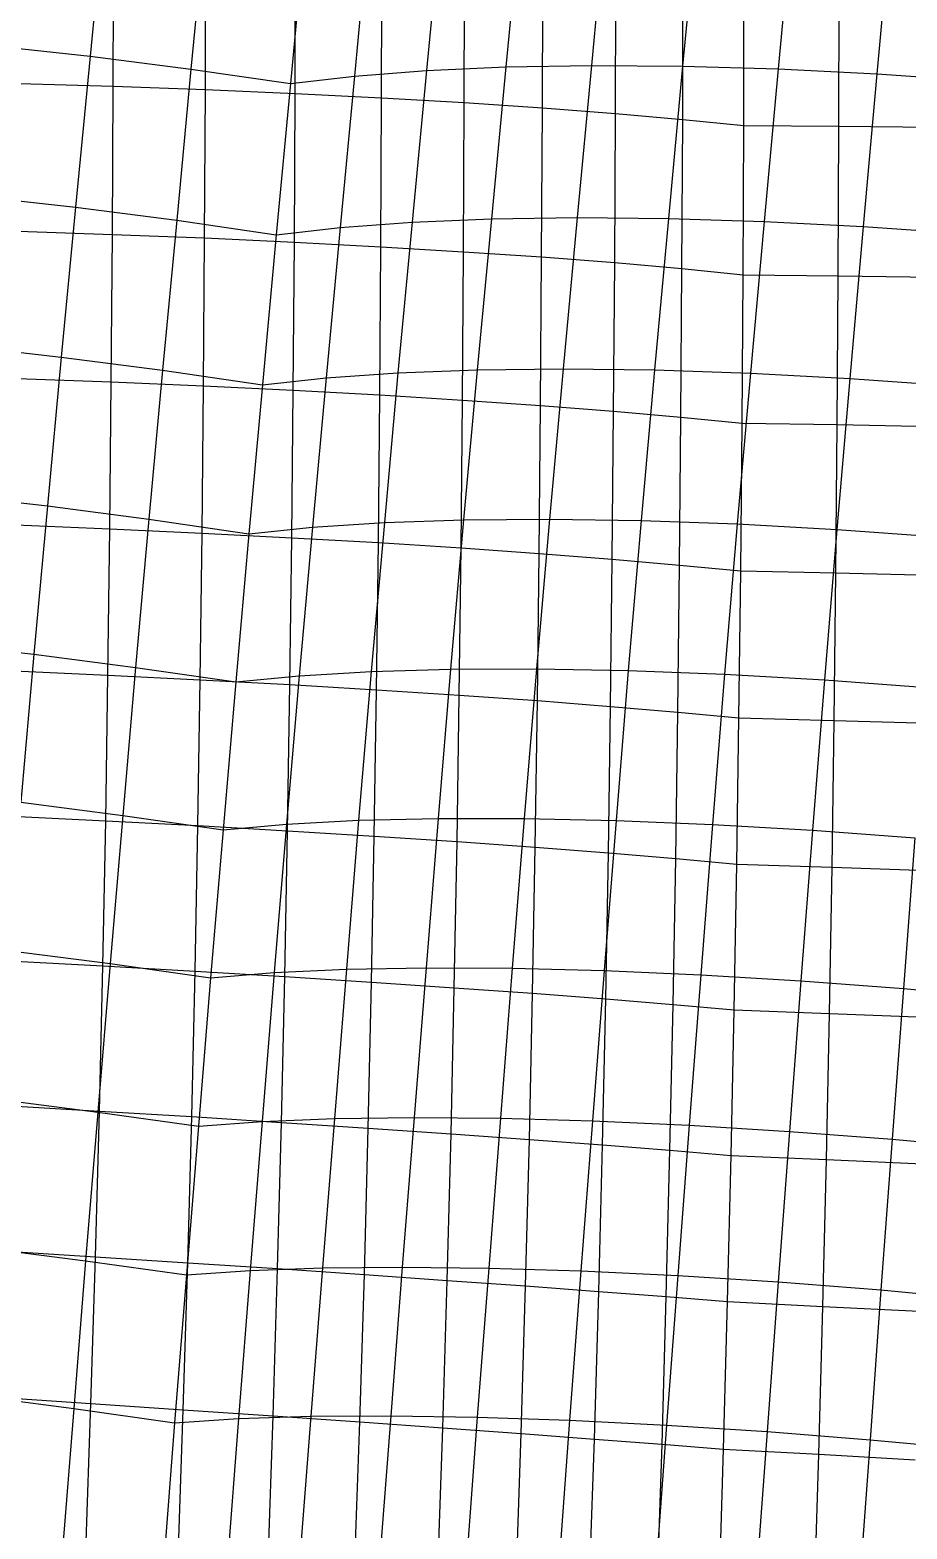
# Model space of a CAD drawing. Extents: x -429 to 429, y -1 to 209.
# Drawn here: x -202.35 to -183.84, y 80.99 to 112.63 of the extents above; entities that cross this region are included whole.
import ezdxf

# ---------------------------------------------------------------- set-up
doc = ezdxf.new("R2010")
doc.units = 0

msp = doc.modelspace()

# ---------------------------------------------------------------- linework, layer by layer
at = {"layer": 'default', "color": 5, "linetype": 'CONTINUOUS'}
for p, q in [((-200.767, 115.274, 20.993), (-201.079, 112.072, 20.403)), ((-198.644, 115.008, 21.122), (-198.95, 111.801, 20.543)), ((-195.193, 114.871, 19.762), (-195.501, 111.656, 19.182)), ((-193.669, 114.991, 18.197), (-193.98, 111.773, 17.605)), ((-191.996, 115.069, 16.793), (-192.308, 111.847, 16.189)), ((-190.191, 115.102, 15.564), (-190.501, 111.877, 14.951)), ((-188.274, 115.092, 14.522), (-188.579, 111.862, 13.903)), ((-186.264, 115.038, 13.68), (-186.564, 111.804, 13.056)), ((-184.183, 114.94, 13.045), (-184.477, 111.701, 12.42)), ((-196.551, 114.709, 21.47), (-196.853, 111.496, 20.903)), ((-196.551, 114.709, 21.47), (-196.853, 111.496, 20.903)), ((-203.217, 112.307, 20.486), (-201.079, 112.072, 20.403)), ((-201.079, 112.072, 20.403), (-201.386, 108.888, 19.829)), ((-201.079, 112.072, 20.403), (-198.95, 111.801, 20.543)), ((-198.95, 111.801, 20.543), (-199.251, 108.613, 19.976)), ((-198.95, 111.801, 20.543), (-196.853, 111.496, 20.903)), ((-195.501, 111.656, 19.182), (-193.98, 111.773, 17.605)), ((-193.98, 111.773, 17.605), (-194.284, 108.573, 17.026)), ((-193.98, 111.773, 17.605), (-192.308, 111.847, 16.189)), ((-192.308, 111.847, 16.189), (-192.612, 108.642, 15.602)), ((-192.308, 111.847, 16.189), (-190.501, 111.877, 14.951)), ((-190.501, 111.877, 14.951), (-190.803, 108.667, 14.356)), ((-190.501, 111.877, 14.951), (-188.579, 111.862, 13.903)), ((-188.579, 111.862, 13.903), (-188.878, 108.648, 13.302)), ((-188.579, 111.862, 13.903), (-186.564, 111.804, 13.056)), ((-186.564, 111.804, 13.056), (-186.858, 108.585, 12.452)), ((-186.564, 111.804, 13.056), (-184.477, 111.701, 12.42)), ((-184.477, 111.701, 12.42), (-184.765, 108.478, 11.814)), ((-184.477, 111.701, 12.42), (-182.34, 111.556, 12.002)), ((-196.853, 111.496, 20.903), (-197.15, 108.305, 20.347)), ((-196.853, 111.496, 20.903), (-197.15, 108.305, 20.347)), ((-196.853, 111.496, 20.903), (-195.501, 111.656, 19.182)), ((-195.501, 111.656, 19.182), (-195.803, 108.46, 18.614)), ((-203.529, 109.128, 19.906), (-201.386, 108.888, 19.829)), ((-201.386, 108.888, 19.829), (-201.687, 105.724, 19.268)), ((-201.386, 108.888, 19.829), (-199.251, 108.613, 19.976)), ((-199.251, 108.613, 19.976), (-199.548, 105.446, 19.423)), ((-199.251, 108.613, 19.976), (-197.15, 108.305, 20.347)), ((-195.803, 108.46, 18.614), (-194.284, 108.573, 17.026)), ((-194.284, 108.573, 17.026), (-194.582, 105.393, 16.462)), ((-194.284, 108.573, 17.026), (-192.612, 108.642, 15.602)), ((-192.612, 108.642, 15.602), (-192.91, 105.457, 15.029)), ((-192.612, 108.642, 15.602), (-190.803, 108.667, 14.356)), ((-190.803, 108.667, 14.356), (-191.099, 105.477, 13.775)), ((-190.803, 108.667, 14.356), (-188.878, 108.648, 13.302)), ((-188.878, 108.648, 13.302), (-189.17, 105.452, 12.716)), ((-188.878, 108.648, 13.302), (-186.858, 108.585, 12.452)), ((-186.858, 108.585, 12.452), (-187.146, 105.384, 11.862)), ((-186.858, 108.585, 12.452), (-184.765, 108.478, 11.814)), ((-197.15, 108.305, 20.347), (-197.442, 105.137, 19.804)), ((-197.15, 108.305, 20.347), (-197.442, 105.137, 19.804)), ((-197.15, 108.305, 20.347), (-195.803, 108.46, 18.614)), ((-195.803, 108.46, 18.614), (-196.099, 105.286, 18.06)), ((-184.765, 108.478, 11.814), (-185.047, 105.273, 11.223)), ((-184.765, 108.478, 11.814), (-182.621, 108.329, 11.397)), ((-203.836, 105.967, 19.34), (-201.687, 105.724, 19.268)), ((-201.687, 105.724, 19.268), (-201.98, 102.58, 18.731)), ((-201.687, 105.724, 19.268), (-199.548, 105.446, 19.423)), ((-199.548, 105.446, 19.423), (-199.837, 102.302, 18.891)), ((-199.548, 105.446, 19.423), (-197.442, 105.137, 19.804)), ((-196.099, 105.286, 18.06), (-194.582, 105.393, 16.462)), ((-194.582, 105.393, 16.462), (-194.87, 102.233, 15.92)), ((-194.582, 105.393, 16.462), (-192.91, 105.457, 15.029)), ((-192.91, 105.457, 15.029), (-193.197, 102.289, 14.48)), ((-192.91, 105.457, 15.029), (-191.099, 105.477, 13.775)), ((-191.099, 105.477, 13.775), (-191.384, 102.303, 13.221)), ((-191.099, 105.477, 13.775), (-189.17, 105.452, 12.716)), ((-189.17, 105.452, 12.716), (-189.453, 102.273, 12.157)), ((-189.17, 105.452, 12.716), (-187.146, 105.384, 11.862)), ((-187.146, 105.384, 11.862), (-187.424, 102.2, 11.3)), ((-187.146, 105.384, 11.862), (-185.047, 105.273, 11.223)), ((-197.442, 105.137, 19.804), (-197.727, 101.993, 19.278)), ((-197.442, 105.137, 19.804), (-197.727, 101.993, 19.278)), ((-197.442, 105.137, 19.804), (-196.099, 105.286, 18.06)), ((-196.099, 105.286, 18.06), (-196.386, 102.133, 17.525)), ((-185.047, 105.273, 11.223), (-185.321, 102.084, 10.66)), ((-185.047, 105.273, 11.223), (-182.898, 105.12, 10.807)), ((-204.135, 102.825, 18.8), (-201.98, 102.58, 18.731)), ((-201.98, 102.58, 18.731), (-202.265, 99.451, 18.218)), ((-201.98, 102.58, 18.731), (-199.837, 102.302, 18.891)), ((-199.837, 102.302, 18.891), (-200.117, 99.173, 18.381)), ((-199.837, 102.302, 18.891), (-197.727, 101.993, 19.278)), ((-196.386, 102.133, 17.525), (-194.87, 102.233, 15.92)), ((-194.87, 102.233, 15.92), (-195.148, 99.087, 15.401)), ((-194.87, 102.233, 15.92), (-193.197, 102.289, 14.48)), ((-193.197, 102.289, 14.48), (-193.473, 99.135, 13.956)), ((-193.197, 102.289, 14.48), (-191.384, 102.303, 13.221)), ((-191.384, 102.303, 13.221), (-191.658, 99.141, 12.692)), ((-191.384, 102.303, 13.221), (-189.453, 102.273, 12.157)), ((-189.453, 102.273, 12.157), (-189.724, 99.105, 11.625)), ((-189.453, 102.273, 12.157), (-187.424, 102.2, 11.3)), ((-197.727, 101.993, 19.278), (-198.004, 98.866, 18.772)), ((-197.727, 101.993, 19.278), (-198.004, 98.866, 18.772)), ((-197.727, 101.993, 19.278), (-196.386, 102.133, 17.525)), ((-196.386, 102.133, 17.525), (-196.664, 98.997, 17.013)), ((-187.424, 102.2, 11.3), (-187.692, 99.027, 10.765)), ((-187.424, 102.2, 11.3), (-185.321, 102.084, 10.66)), ((-185.321, 102.084, 10.66), (-185.585, 98.908, 10.124)), ((-185.321, 102.084, 10.66), (-183.167, 101.928, 10.244)), ((-204.424, 99.696, 18.284), (-202.265, 99.451, 18.218)), ((-202.265, 99.451, 18.218), (-202.541, 96.325, 17.732)), ((-202.265, 99.451, 18.218), (-200.117, 99.173, 18.381)), ((-200.117, 99.173, 18.381), (-200.39, 96.049, 17.895)), ((-200.117, 99.173, 18.381), (-198.004, 98.866, 18.772)), ((-196.664, 98.997, 17.013), (-195.148, 99.087, 15.401)), ((-195.148, 99.087, 15.401), (-195.413, 95.945, 14.909)), ((-195.148, 99.087, 15.401), (-193.473, 99.135, 13.956)), ((-193.473, 99.135, 13.956), (-193.736, 95.985, 13.461)), ((-193.473, 99.135, 13.956), (-191.658, 99.141, 12.692)), ((-191.658, 99.141, 12.692), (-191.918, 95.983, 12.195)), ((-191.658, 99.141, 12.692), (-189.724, 99.105, 11.625)), ((-189.724, 99.105, 11.625), (-189.982, 95.941, 11.125)), ((-189.724, 99.105, 11.625), (-187.692, 99.027, 10.765)), ((-198.004, 98.866, 18.772), (-198.273, 95.746, 18.286)), ((-198.004, 98.866, 18.772), (-198.273, 95.746, 18.286)), ((-198.004, 98.866, 18.772), (-196.664, 98.997, 17.013)), ((-196.664, 98.997, 17.013), (-196.931, 95.865, 16.524)), ((-187.692, 99.027, 10.765), (-187.947, 95.857, 10.264)), ((-187.692, 99.027, 10.765), (-185.585, 98.908, 10.124)), ((-185.585, 98.908, 10.124), (-185.837, 95.735, 9.621)), ((-185.585, 98.908, 10.124), (-183.426, 98.749, 9.708)), ((-202.541, 96.325, 17.732), (-200.39, 96.049, 17.895)), ((-200.39, 96.049, 17.895), (-200.655, 92.922, 17.428)), ((-200.39, 96.049, 17.895), (-198.273, 95.746, 18.286)), ((-196.931, 95.865, 16.524), (-195.413, 95.945, 14.909)), ((-195.413, 95.945, 14.909), (-195.671, 92.801, 14.436)), ((-195.413, 95.945, 14.909), (-193.736, 95.985, 13.461)), ((-193.736, 95.985, 13.461), (-193.991, 92.832, 12.985)), ((-193.736, 95.985, 13.461), (-191.918, 95.983, 12.195)), ((-191.918, 95.983, 12.195), (-192.172, 92.823, 11.716)), ((-191.918, 95.983, 12.195), (-189.982, 95.941, 11.125)), ((-189.982, 95.941, 11.125), (-190.233, 92.774, 10.645)), ((-189.982, 95.941, 11.125), (-187.947, 95.857, 10.264)), ((-198.273, 95.746, 18.286), (-198.535, 92.621, 17.819)), ((-198.273, 95.746, 18.286), (-198.535, 92.621, 17.819)), ((-198.273, 95.746, 18.286), (-196.931, 95.865, 16.524)), ((-196.931, 95.865, 16.524), (-197.191, 92.73, 16.053)), ((-187.947, 95.857, 10.264), (-188.195, 92.686, 9.782)), ((-187.947, 95.857, 10.264), (-185.837, 95.735, 9.621)), ((-185.837, 95.735, 9.621), (-186.083, 92.559, 9.138)), ((-185.837, 95.735, 9.621), (-183.676, 95.574, 9.204)), ((-183.676, 95.574, 9.204), (-183.919, 92.396, 8.72)), ((-202.81, 93.197, 17.265), (-200.655, 92.922, 17.428)), ((-200.655, 92.922, 17.428), (-200.916, 89.787, 16.974)), ((-200.655, 92.922, 17.428), (-198.535, 92.621, 17.819)), ((-198.535, 92.621, 17.819), (-197.191, 92.73, 16.053)), ((-197.191, 92.73, 16.053), (-197.446, 89.587, 15.597)), ((-197.191, 92.73, 16.053), (-195.671, 92.801, 14.436)), ((-195.671, 92.801, 14.436), (-195.923, 89.649, 13.977)), ((-195.671, 92.801, 14.436), (-193.991, 92.832, 12.985)), ((-193.991, 92.832, 12.985), (-194.242, 89.672, 12.523)), ((-193.991, 92.832, 12.985), (-192.172, 92.823, 11.716)), ((-192.172, 92.823, 11.716), (-192.42, 89.657, 11.252)), ((-192.172, 92.823, 11.716), (-190.233, 92.774, 10.645)), ((-190.233, 92.774, 10.645), (-190.478, 89.602, 10.179)), ((-190.233, 92.774, 10.645), (-188.195, 92.686, 9.782)), ((-198.535, 92.621, 17.819), (-198.792, 89.486, 17.366)), ((-198.535, 92.621, 17.819), (-198.792, 89.486, 17.366)), ((-188.195, 92.686, 9.782), (-188.438, 89.509, 9.315)), ((-188.195, 92.686, 9.782), (-186.083, 92.559, 9.138)), ((-186.083, 92.559, 9.138), (-186.323, 89.379, 8.669)), ((-186.083, 92.559, 9.138), (-183.919, 92.396, 8.72)), ((-183.919, 92.396, 8.72), (-184.157, 89.212, 8.25)), ((-183.919, 92.396, 8.72), (-181.728, 92.197, 8.532)), ((-203.073, 90.062, 16.812), (-200.916, 89.787, 16.974)), ((-200.916, 89.787, 16.974), (-201.172, 86.65, 16.529)), ((-200.916, 89.787, 16.974), (-198.792, 89.486, 17.366)), ((-198.792, 89.486, 17.366), (-197.446, 89.587, 15.597)), ((-197.446, 89.587, 15.597), (-197.699, 86.443, 15.149)), ((-197.446, 89.587, 15.597), (-195.923, 89.649, 13.977)), ((-195.923, 89.649, 13.977), (-196.176, 86.498, 13.524)), ((-195.923, 89.649, 13.977), (-194.242, 89.672, 12.523)), ((-194.242, 89.672, 12.523), (-194.492, 86.515, 12.066)), ((-194.242, 89.672, 12.523), (-192.42, 89.657, 11.252)), ((-192.42, 89.657, 11.252), (-192.668, 86.494, 10.792)), ((-192.42, 89.657, 11.252), (-190.478, 89.602, 10.179)), ((-190.478, 89.602, 10.179), (-190.724, 86.434, 9.715)), ((-190.478, 89.602, 10.179), (-188.438, 89.509, 9.315)), ((-198.792, 89.486, 17.366), (-199.046, 86.349, 16.923)), ((-198.792, 89.486, 17.366), (-199.046, 86.349, 16.923)), ((-188.438, 89.509, 9.315), (-188.681, 86.336, 8.849)), ((-188.438, 89.509, 9.315), (-186.323, 89.379, 8.669)), ((-186.323, 89.379, 8.669), (-186.563, 86.202, 8.202)), ((-186.323, 89.379, 8.669), (-184.157, 89.212, 8.25)), ((-184.157, 89.212, 8.25), (-184.393, 86.032, 7.783)), ((-184.157, 89.212, 8.25), (-181.963, 89.012, 8.062)), ((-203.333, 86.927, 16.364), (-201.172, 86.65, 16.529)), ((-201.172, 86.65, 16.529), (-201.424, 83.532, 16.098)), ((-201.172, 86.65, 16.529), (-199.046, 86.349, 16.923)), ((-199.046, 86.349, 16.923), (-197.699, 86.443, 15.149)), ((-197.699, 86.443, 15.149), (-197.946, 83.316, 14.715)), ((-197.699, 86.443, 15.149), (-196.176, 86.498, 13.524)), ((-196.176, 86.498, 13.524), (-196.42, 83.365, 13.088)), ((-196.176, 86.498, 13.524), (-194.492, 86.515, 12.066)), ((-194.492, 86.515, 12.066), (-194.735, 83.376, 11.628)), ((-194.492, 86.515, 12.066), (-192.668, 86.494, 10.792)), ((-192.668, 86.494, 10.792), (-192.909, 83.348, 10.351)), ((-192.668, 86.494, 10.792), (-190.724, 86.434, 9.715)), ((-190.724, 86.434, 9.715), (-190.962, 83.283, 9.273)), ((-190.724, 86.434, 9.715), (-188.681, 86.336, 8.849)), ((-199.046, 86.349, 16.923), (-199.294, 83.23, 16.492)), ((-199.046, 86.349, 16.923), (-199.294, 83.23, 16.492)), ((-188.681, 86.336, 8.849), (-188.917, 83.18, 8.406)), ((-188.681, 86.336, 8.849), (-186.563, 86.202, 8.202)), ((-186.563, 86.202, 8.202), (-186.796, 83.042, 7.758)), ((-186.563, 86.202, 8.202), (-184.393, 86.032, 7.783)), ((-184.393, 86.032, 7.783), (-184.623, 82.869, 7.337)), ((-184.393, 86.032, 7.783), (-182.195, 85.829, 7.595)), ((-203.588, 83.81, 15.934), (-201.424, 83.532, 16.098)), ((-201.424, 83.532, 16.098), (-201.668, 80.462, 15.684)), ((-201.424, 83.532, 16.098), (-199.294, 83.23, 16.492)), ((-199.294, 83.23, 16.492), (-199.535, 80.161, 16.078)), ((-199.294, 83.23, 16.492), (-199.535, 80.161, 16.078)), ((-199.294, 83.23, 16.492), (-197.946, 83.316, 14.715)), ((-197.946, 83.316, 14.715), (-198.185, 80.238, 14.298)), ((-197.946, 83.316, 14.715), (-196.42, 83.365, 13.088)), ((-196.42, 83.365, 13.088), (-196.658, 80.278, 12.668)), ((-196.42, 83.365, 13.088), (-194.735, 83.376, 11.628)), ((-194.735, 83.376, 11.628), (-194.971, 80.281, 11.206)), ((-194.735, 83.376, 11.628), (-192.909, 83.348, 10.351)), ((-192.909, 83.348, 10.351), (-193.143, 80.247, 9.928)), ((-192.909, 83.348, 10.351), (-190.962, 83.283, 9.273)), ((-190.962, 83.283, 9.273), (-191.194, 80.175, 8.848)), ((-190.962, 83.283, 9.273), (-188.917, 83.18, 8.406)), ((-188.917, 83.18, 8.406), (-189.147, 80.068, 7.979)), ((-188.917, 83.18, 8.406), (-186.796, 83.042, 7.758)), ((-186.796, 83.042, 7.758), (-187.024, 79.926, 7.33)), ((-186.796, 83.042, 7.758), (-184.623, 82.869, 7.337)), ((-184.623, 82.869, 7.337), (-184.848, 79.75, 6.908)), ((-184.623, 82.869, 7.337), (-182.423, 82.664, 7.148))]:
    msp.add_line(p, q, dxfattribs=at)
at = {"layer": 'default', "color": 3, "linetype": 'CONTINUOUS'}
for p, q in [((-200.591, 111.441, 54.726), (-200.582, 114.582, 54.516)), ((-198.646, 111.371, 54.24), (-198.637, 114.517, 54.029)), ((-196.754, 111.289, 53.583), (-196.745, 114.441, 53.372)), ((-194.928, 111.197, 52.761), (-194.919, 114.353, 52.549)), ((-193.184, 111.095, 51.78), (-193.175, 114.255, 51.568)), ((-191.536, 110.984, 50.648), (-191.527, 114.146, 50.435)), ((-189.995, 110.866, 49.373), (-189.987, 114.029, 49.161)), ((-188.576, 110.74, 47.967), (-188.568, 113.903, 47.755)), ((-187.289, 110.608, 46.44), (-187.281, 113.771, 46.228)), ((-187.289, 110.608, 46.44), (-187.281, 113.771, 46.228)), ((-185.281, 110.599, 46.763), (-185.273, 113.77, 46.55)), ((-202.572, 111.501, 55.037), (-200.591, 111.441, 54.726)), ((-200.607, 108.314, 54.919), (-200.591, 111.441, 54.726)), ((-200.591, 111.441, 54.726), (-198.646, 111.371, 54.24)), ((-198.662, 108.237, 54.433), (-198.646, 111.371, 54.24)), ((-198.646, 111.371, 54.24), (-196.754, 111.289, 53.583)), ((-196.769, 108.15, 53.777), (-196.754, 111.289, 53.583)), ((-196.754, 111.289, 53.583), (-194.928, 111.197, 52.761)), ((-194.944, 108.053, 52.955), (-194.928, 111.197, 52.761)), ((-194.928, 111.197, 52.761), (-193.184, 111.095, 51.78)), ((-193.199, 107.948, 51.974), (-193.184, 111.095, 51.78)), ((-193.184, 111.095, 51.78), (-191.536, 110.984, 50.648)), ((-191.551, 107.836, 50.842), (-191.536, 110.984, 50.648)), ((-191.536, 110.984, 50.648), (-189.995, 110.866, 49.373)), ((-190.01, 107.716, 49.568), (-189.995, 110.866, 49.373)), ((-189.995, 110.866, 49.373), (-188.576, 110.74, 47.967)), ((-188.591, 107.591, 48.162), (-188.576, 110.74, 47.967)), ((-188.576, 110.74, 47.967), (-187.289, 110.608, 46.44)), ((-187.303, 107.46, 46.635), (-187.289, 110.608, 46.44)), ((-187.303, 107.46, 46.635), (-187.289, 110.608, 46.44)), ((-187.289, 110.608, 46.44), (-185.281, 110.599, 46.763)), ((-185.295, 107.441, 46.959), (-185.281, 110.599, 46.763)), ((-185.281, 110.599, 46.763), (-183.253, 110.576, 46.907)), ((-202.588, 108.38, 55.23), (-200.607, 108.314, 54.919)), ((-200.63, 105.2, 55.093), (-200.607, 108.314, 54.919)), ((-200.607, 108.314, 54.919), (-198.662, 108.237, 54.433)), ((-198.685, 105.116, 54.608), (-198.662, 108.237, 54.433)), ((-198.662, 108.237, 54.433), (-196.769, 108.15, 53.777)), ((-196.792, 105.024, 53.952), (-196.769, 108.15, 53.777)), ((-196.769, 108.15, 53.777), (-194.944, 108.053, 52.955)), ((-194.966, 104.923, 53.131), (-194.944, 108.053, 52.955)), ((-194.944, 108.053, 52.955), (-193.199, 107.948, 51.974)), ((-193.222, 104.815, 52.15), (-193.199, 107.948, 51.974)), ((-193.199, 107.948, 51.974), (-191.551, 107.836, 50.842)), ((-191.573, 104.701, 51.018), (-191.551, 107.836, 50.842)), ((-191.551, 107.836, 50.842), (-190.01, 107.716, 49.568)), ((-190.032, 104.58, 49.744), (-190.01, 107.716, 49.568)), ((-190.01, 107.716, 49.568), (-188.591, 107.591, 48.162)), ((-188.612, 104.456, 48.338), (-188.591, 107.591, 48.162)), ((-188.591, 107.591, 48.162), (-187.303, 107.46, 46.635)), ((-187.324, 104.327, 46.811), (-187.303, 107.46, 46.635)), ((-187.324, 104.327, 46.811), (-187.303, 107.46, 46.635)), ((-187.303, 107.46, 46.635), (-185.295, 107.441, 46.959)), ((-185.316, 104.298, 47.135), (-185.295, 107.441, 46.959)), ((-185.295, 107.441, 46.959), (-183.267, 107.41, 47.104)), ((-202.611, 105.274, 55.403), (-200.63, 105.2, 55.093)), ((-200.661, 102.098, 55.248), (-200.63, 105.2, 55.093)), ((-200.63, 105.2, 55.093), (-198.685, 105.116, 54.608)), ((-198.716, 102.008, 54.763), (-198.685, 105.116, 54.608)), ((-198.685, 105.116, 54.608), (-196.792, 105.024, 53.952)), ((-196.823, 101.91, 54.107), (-196.792, 105.024, 53.952)), ((-196.792, 105.024, 53.952), (-194.966, 104.923, 53.131)), ((-194.996, 101.806, 53.286), (-194.966, 104.923, 53.131)), ((-194.966, 104.923, 53.131), (-193.222, 104.815, 52.15)), ((-193.252, 101.695, 52.306), (-193.222, 104.815, 52.15)), ((-193.222, 104.815, 52.15), (-191.573, 104.701, 51.018)), ((-191.602, 101.579, 51.174), (-191.573, 104.701, 51.018)), ((-191.573, 104.701, 51.018), (-190.032, 104.58, 49.744)), ((-190.061, 101.458, 49.9), (-190.032, 104.58, 49.744)), ((-190.032, 104.58, 49.744), (-188.612, 104.456, 48.338)), ((-188.641, 101.334, 48.494), (-188.612, 104.456, 48.338)), ((-188.612, 104.456, 48.338), (-187.324, 104.327, 46.811)), ((-187.352, 101.208, 46.966), (-187.324, 104.327, 46.811)), ((-187.352, 101.208, 46.966), (-187.324, 104.327, 46.811)), ((-187.324, 104.327, 46.811), (-185.316, 104.298, 47.135)), ((-185.344, 101.169, 47.291), (-185.316, 104.298, 47.135)), ((-185.316, 104.298, 47.135), (-183.288, 104.258, 47.281)), ((-202.643, 102.18, 55.557), (-200.661, 102.098, 55.248)), ((-200.701, 99.01, 55.381), (-200.661, 102.098, 55.248)), ((-200.661, 102.098, 55.248), (-198.716, 102.008, 54.763)), ((-198.755, 98.913, 54.896), (-198.716, 102.008, 54.763)), ((-198.716, 102.008, 54.763), (-196.823, 101.91, 54.107)), ((-196.862, 98.81, 54.241), (-196.823, 101.91, 54.107)), ((-196.823, 101.91, 54.107), (-194.996, 101.806, 53.286)), ((-195.035, 98.701, 53.42), (-194.996, 101.806, 53.286)), ((-194.996, 101.806, 53.286), (-193.252, 101.695, 52.306)), ((-193.29, 98.588, 52.44), (-193.252, 101.695, 52.306)), ((-193.252, 101.695, 52.306), (-191.602, 101.579, 51.174)), ((-191.64, 98.471, 51.308), (-191.602, 101.579, 51.174)), ((-191.602, 101.579, 51.174), (-190.061, 101.458, 49.9)), ((-190.098, 98.35, 50.034), (-190.061, 101.458, 49.9)), ((-190.061, 101.458, 49.9), (-188.641, 101.334, 48.494)), ((-188.677, 98.228, 48.627), (-188.641, 101.334, 48.494)), ((-188.641, 101.334, 48.494), (-187.352, 101.208, 46.966)), ((-187.389, 98.105, 47.1), (-187.352, 101.208, 46.966)), ((-187.389, 98.105, 47.1), (-187.352, 101.208, 46.966)), ((-187.352, 101.208, 46.966), (-185.344, 101.169, 47.291)), ((-185.38, 98.055, 47.426), (-185.344, 101.169, 47.291)), ((-185.344, 101.169, 47.291), (-183.316, 101.12, 47.437)), ((-202.682, 99.1, 55.69), (-200.701, 99.01, 55.381)), ((-200.749, 95.936, 55.49), (-200.701, 99.01, 55.381)), ((-200.701, 99.01, 55.381), (-198.755, 98.913, 54.896)), ((-198.804, 95.833, 55.006), (-198.755, 98.913, 54.896)), ((-198.755, 98.913, 54.896), (-196.862, 98.81, 54.241)), ((-196.91, 95.724, 54.351), (-196.862, 98.81, 54.241)), ((-196.862, 98.81, 54.241), (-195.035, 98.701, 53.42)), ((-195.083, 95.611, 53.53), (-195.035, 98.701, 53.42)), ((-195.035, 98.701, 53.42), (-193.29, 98.588, 52.44)), ((-193.337, 95.495, 52.55), (-193.29, 98.588, 52.44)), ((-193.29, 98.588, 52.44), (-191.64, 98.471, 51.308)), ((-191.686, 95.377, 51.418), (-191.64, 98.471, 51.308)), ((-191.64, 98.471, 51.308), (-190.098, 98.35, 50.034)), ((-190.144, 95.258, 50.144), (-190.098, 98.35, 50.034)), ((-190.098, 98.35, 50.034), (-188.677, 98.228, 48.627)), ((-188.723, 95.138, 48.737), (-188.677, 98.228, 48.627)), ((-188.677, 98.228, 48.627), (-187.389, 98.105, 47.1)), ((-187.433, 95.019, 47.209), (-187.389, 98.105, 47.1)), ((-187.433, 95.019, 47.209), (-187.389, 98.105, 47.1)), ((-187.389, 98.105, 47.1), (-185.38, 98.055, 47.426)), ((-185.424, 94.957, 47.536), (-185.38, 98.055, 47.426)), ((-185.38, 98.055, 47.426), (-183.351, 97.996, 47.572)), ((-202.732, 96.034, 55.8), (-200.749, 95.936, 55.49)), ((-200.809, 92.872, 55.574), (-200.749, 95.936, 55.49)), ((-200.749, 95.936, 55.49), (-198.804, 95.833, 55.006)), ((-198.863, 92.761, 55.09), (-198.804, 95.833, 55.006)), ((-198.804, 95.833, 55.006), (-196.91, 95.724, 54.351)), ((-196.968, 92.647, 54.435), (-196.91, 95.724, 54.351)), ((-196.91, 95.724, 54.351), (-195.083, 95.611, 53.53)), ((-195.14, 92.53, 53.614), (-195.083, 95.611, 53.53)), ((-195.083, 95.611, 53.53), (-193.337, 95.495, 52.55)), ((-193.394, 92.412, 52.634), (-193.337, 95.495, 52.55)), ((-193.337, 95.495, 52.55), (-191.686, 95.377, 51.418)), ((-191.743, 92.294, 51.502), (-191.686, 95.377, 51.418)), ((-191.686, 95.377, 51.418), (-190.144, 95.258, 50.144)), ((-190.2, 92.176, 50.227), (-190.144, 95.258, 50.144)), ((-190.144, 95.258, 50.144), (-188.723, 95.138, 48.737)), ((-188.778, 92.059, 48.82), (-188.723, 95.138, 48.737)), ((-188.723, 95.138, 48.737), (-187.433, 95.019, 47.209)), ((-187.488, 91.945, 47.292), (-187.433, 95.019, 47.209)), ((-187.488, 91.945, 47.292), (-187.433, 95.019, 47.209)), ((-187.433, 95.019, 47.209), (-185.424, 94.957, 47.536)), ((-185.478, 91.87, 47.619), (-185.424, 94.957, 47.536)), ((-185.424, 94.957, 47.536), (-183.395, 94.887, 47.682)), ((-202.792, 92.979, 55.883), (-200.809, 92.872, 55.574)), ((-200.88, 89.808, 55.629), (-200.809, 92.872, 55.574)), ((-200.809, 92.872, 55.574), (-198.863, 92.761, 55.09)), ((-198.933, 89.69, 55.145), (-198.863, 92.761, 55.09)), ((-198.863, 92.761, 55.09), (-196.968, 92.647, 54.435)), ((-197.038, 89.57, 54.49), (-196.968, 92.647, 54.435)), ((-196.968, 92.647, 54.435), (-195.14, 92.53, 53.614)), ((-195.209, 89.449, 53.669), (-195.14, 92.53, 53.614)), ((-195.14, 92.53, 53.614), (-193.394, 92.412, 52.634)), ((-193.462, 89.329, 52.689), (-193.394, 92.412, 52.634)), ((-193.394, 92.412, 52.634), (-191.743, 92.294, 51.502)), ((-191.81, 89.211, 51.557), (-191.743, 92.294, 51.502)), ((-191.743, 92.294, 51.502), (-190.2, 92.176, 50.227)), ((-190.267, 89.094, 50.282), (-190.2, 92.176, 50.227)), ((-190.2, 92.176, 50.227), (-188.778, 92.059, 48.82)), ((-188.844, 88.981, 48.874), (-188.778, 92.059, 48.82)), ((-188.778, 92.059, 48.82), (-187.488, 91.945, 47.292)), ((-187.553, 88.872, 47.346), (-187.488, 91.945, 47.292)), ((-187.553, 88.872, 47.346), (-187.488, 91.945, 47.292)), ((-187.488, 91.945, 47.292), (-185.478, 91.87, 47.619)), ((-185.543, 88.784, 47.673), (-185.478, 91.87, 47.619)), ((-185.478, 91.87, 47.619), (-183.449, 91.789, 47.766)), ((-202.863, 89.924, 55.938), (-200.88, 89.808, 55.629)), ((-200.963, 86.733, 55.651), (-200.88, 89.808, 55.629)), ((-200.88, 89.808, 55.629), (-198.933, 89.69, 55.145)), ((-199.016, 86.607, 55.166), (-198.933, 89.69, 55.145)), ((-198.933, 89.69, 55.145), (-197.038, 89.57, 54.49)), ((-197.121, 86.482, 54.511), (-197.038, 89.57, 54.49)), ((-197.038, 89.57, 54.49), (-195.209, 89.449, 53.669)), ((-195.292, 86.357, 53.69), (-195.209, 89.449, 53.669)), ((-195.209, 89.449, 53.669), (-193.462, 89.329, 52.689)), ((-193.544, 86.235, 52.71), (-193.462, 89.329, 52.689)), ((-193.462, 89.329, 52.689), (-191.81, 89.211, 51.557)), ((-191.891, 86.116, 51.579), (-191.81, 89.211, 51.557)), ((-191.81, 89.211, 51.557), (-190.267, 89.094, 50.282)), ((-190.347, 86.001, 50.305), (-190.267, 89.094, 50.282)), ((-190.267, 89.094, 50.282), (-188.844, 88.981, 48.874)), ((-188.922, 85.891, 48.899), (-188.844, 88.981, 48.874)), ((-188.844, 88.981, 48.874), (-187.553, 88.872, 47.346)), ((-187.629, 85.786, 47.371), (-187.553, 88.872, 47.346)), ((-187.629, 85.786, 47.371), (-187.553, 88.872, 47.346)), ((-187.553, 88.872, 47.346), (-185.543, 88.784, 47.673)), ((-185.618, 85.686, 47.697), (-185.543, 88.784, 47.673)), ((-185.543, 88.784, 47.673), (-183.513, 88.691, 47.82)), ((-202.947, 86.857, 55.96), (-200.963, 86.733, 55.651)), ((-201.059, 83.636, 55.642), (-200.963, 86.733, 55.651)), ((-200.963, 86.733, 55.651), (-199.016, 86.607, 55.166)), ((-199.112, 83.504, 55.156), (-199.016, 86.607, 55.166)), ((-199.016, 86.607, 55.166), (-197.121, 86.482, 54.511)), ((-197.217, 83.373, 54.501), (-197.121, 86.482, 54.511)), ((-197.121, 86.482, 54.511), (-195.292, 86.357, 53.69)), ((-195.388, 83.245, 53.68), (-195.292, 86.357, 53.69)), ((-195.292, 86.357, 53.69), (-193.544, 86.235, 52.71)), ((-193.639, 83.12, 52.702), (-193.544, 86.235, 52.71)), ((-193.544, 86.235, 52.71), (-191.891, 86.116, 51.579)), ((-191.986, 83, 51.572), (-191.891, 86.116, 51.579)), ((-191.891, 86.116, 51.579), (-190.347, 86.001, 50.305)), ((-190.439, 82.885, 50.3), (-190.347, 86.001, 50.305)), ((-190.347, 86.001, 50.305), (-188.922, 85.891, 48.899)), ((-189.012, 82.777, 48.897), (-188.922, 85.891, 48.899)), ((-188.922, 85.891, 48.899), (-187.629, 85.786, 47.371)), ((-187.715, 82.675, 47.372), (-187.629, 85.786, 47.371)), ((-187.715, 82.675, 47.372), (-187.629, 85.786, 47.371)), ((-187.629, 85.786, 47.371), (-185.618, 85.686, 47.697)), ((-185.704, 82.563, 47.693), (-185.618, 85.686, 47.697)), ((-185.618, 85.686, 47.697), (-183.588, 85.581, 47.842)), ((-203.042, 83.769, 55.953), (-201.059, 83.636, 55.642)), ((-201.167, 80.512, 55.603), (-201.059, 83.636, 55.642)), ((-201.059, 83.636, 55.642), (-199.112, 83.504, 55.156)), ((-199.221, 80.374, 55.116), (-199.112, 83.504, 55.156)), ((-199.112, 83.504, 55.156), (-197.217, 83.373, 54.501)), ((-197.326, 80.238, 54.46), (-197.217, 83.373, 54.501)), ((-197.217, 83.373, 54.501), (-195.388, 83.245, 53.68)), ((-195.497, 80.105, 53.641), (-195.388, 83.245, 53.68)), ((-195.388, 83.245, 53.68), (-193.639, 83.12, 52.702)), ((-193.748, 79.977, 52.664), (-193.639, 83.12, 52.702)), ((-193.639, 83.12, 52.702), (-191.986, 83, 51.572)), ((-192.093, 79.855, 51.537), (-191.986, 83, 51.572)), ((-191.986, 83, 51.572), (-190.439, 82.885, 50.3)), ((-190.543, 79.74, 50.27), (-190.439, 82.885, 50.3)), ((-190.439, 82.885, 50.3), (-189.012, 82.777, 48.897)), ((-189.112, 79.632, 48.87), (-189.012, 82.777, 48.897)), ((-189.012, 82.777, 48.897), (-187.715, 82.675, 47.372)), ((-187.81, 79.532, 47.351), (-187.715, 82.675, 47.372)), ((-187.81, 79.532, 47.351), (-187.715, 82.675, 47.372)), ((-187.715, 82.675, 47.372), (-185.704, 82.563, 47.693)), ((-185.798, 79.41, 47.664), (-185.704, 82.563, 47.693)), ((-185.704, 82.563, 47.693), (-183.673, 82.449, 47.835))]:
    msp.add_line(p, q, dxfattribs=at)

doc.saveas('drawing.dxf')
